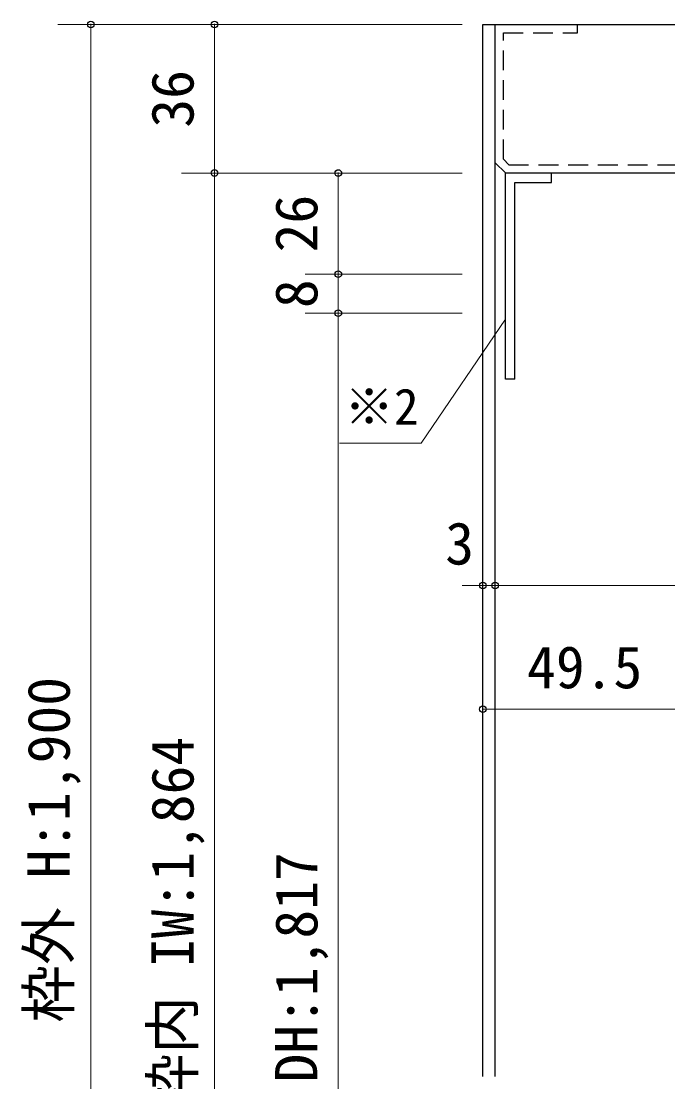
# Model space of a CAD drawing. Units: millimetres at full size. Extents: x -800 to 800, y -560 to 560.
# Drawn here: x -609.1 to -452.4, y 164.7 to 421.8 of the extents above; entities that cross this region are included whole.
import ezdxf
from ezdxf.enums import TextEntityAlignment as Align

# ---------------------------------------------------------------- set-up
doc = ezdxf.new("R2010")
doc.units = ezdxf.units.MM
doc.header["$LTSCALE"] = 4
doc.header["$PDMODE"] = 32
doc.header["$PDSIZE"] = 1.6
doc.linetypes.add('DASHED1', pattern=[1.8, 1.2, -0.6])
doc.layers.add('2-0', color=7, linetype='Continuous', lineweight=25)
doc.styles.add('ＭＳ ゴシック', font='')
doc.styles.get('ＭＳ ゴシック').set_extended_font_data('MS Gothic')

msp = doc.modelspace()

# ---------------------------------------------------------------- linework, layer by layer
at = {"layer": '2-0', "color": 4, "lineweight": 9}
for p, q in [((-600.286, 421), (-562.286, 421)), ((-592.286, 21), (-592.286, 421)), ((-570.286, 421), (-502.286, 421)), ((-562.286, 385.001), (-562.286, 421)), ((-570.286, 385.001), (-532.286, 385.001)), ((-562.286, 21), (-562.286, 385.001)), ((-540.286, 385.001), (-502.286, 385.001)), ((-540.286, 360.503), (-502.286, 360.503)), ((-540.286, 351.003), (-502.286, 351.003)), ((-502.286, 285.002), (-340.29, 285.002)), ((-497.286, 285.002), (-494.283, 285.002)), ((-497.286, 255.002), (-447.787, 255.002))]:
    msp.add_line(p, q, dxfattribs=at)
at = {"layer": '2-0'}
for p, q in [((-497.286, 421), (-406.265, 421)), ((-497.286, 166), (-497.286, 421)), ((-494.283, 166), (-494.283, 421)), ((-494.283, 387.501), (-491.785, 385.003)), ((-491.785, 385.002), (-440.788, 385.002)), ((-491.785, 335.002), (-491.785, 385.001)), ((-480.638, 382.701), (-480.638, 385.002)), ((-489.489, 382.701), (-480.638, 382.701)), ((-489.489, 335.002), (-489.489, 382.7)), ((-489.489, 335.002), (-491.785, 335.002))]:
    msp.add_line(p, q, dxfattribs=at)
at = {"layer": '2-0', "linetype": 'DASHED1'}
for p, q in [((-474.283, 419), (-474.283, 421)), ((-492.283, 388.33), (-492.283, 419)), ((-492.283, 419), (-474.283, 419)), ((-492.283, 388.33), (-490.955, 387.002)), ((-490.955, 387.002), (-442.788, 387.002))]:
    msp.add_line(p, q, dxfattribs=at)
at = {"layer": '2-0', "color": 4, "lineweight": 9}
for points in [[(-532.286, 33.999), (-532.286, 377.002), (-532.286, 385.001)], [(-491.785, 349.549), (-512.225, 319.508), (-531.972, 319.508)]]:
    msp.add_lwpolyline(points, dxfattribs=at)
at = {"layer": '2-0', "color": 4}
for p in [(-592.286, 421), (-562.286, 421), (-562.286, 385.001), (-532.286, 385.001), (-532.286, 360.503), (-532.286, 351.003), (-497.286, 285.002), (-494.283, 285.002), (-497.286, 255.002)]:
    msp.add_point(p, dxfattribs=at)

# ---------------------------------------------------------------- texts
at = {"layer": '2-0', "style": 'ＭＳ ゴシック'}
for s, p in [('36', (-564.286, 396)), ('26', (-534.286, 365.752)), ('8', (-534.286, 352.253)), ('枠外 H:1,900', (-594.286, 179)), ('枠内 IW:1,864', (-564.286, 157.5)), ('DH:1,817', (-534.286, 164.501))]:
    msp.add_text(s, height=10.26, rotation=90, dxfattribs=at).set_placement(p, align=Align.BOTTOM_LEFT)
for s, height, p in [('※2', 8.798, (-530.816, 321.336)), ('3', 10.26, (-506.382, 287.002)), ('49.5', 10.26, (-486.537, 257.002))]:
    msp.add_text(s, height=height, dxfattribs=at).set_placement(p, align=Align.BOTTOM_LEFT)

doc.saveas('drawing.dxf')
